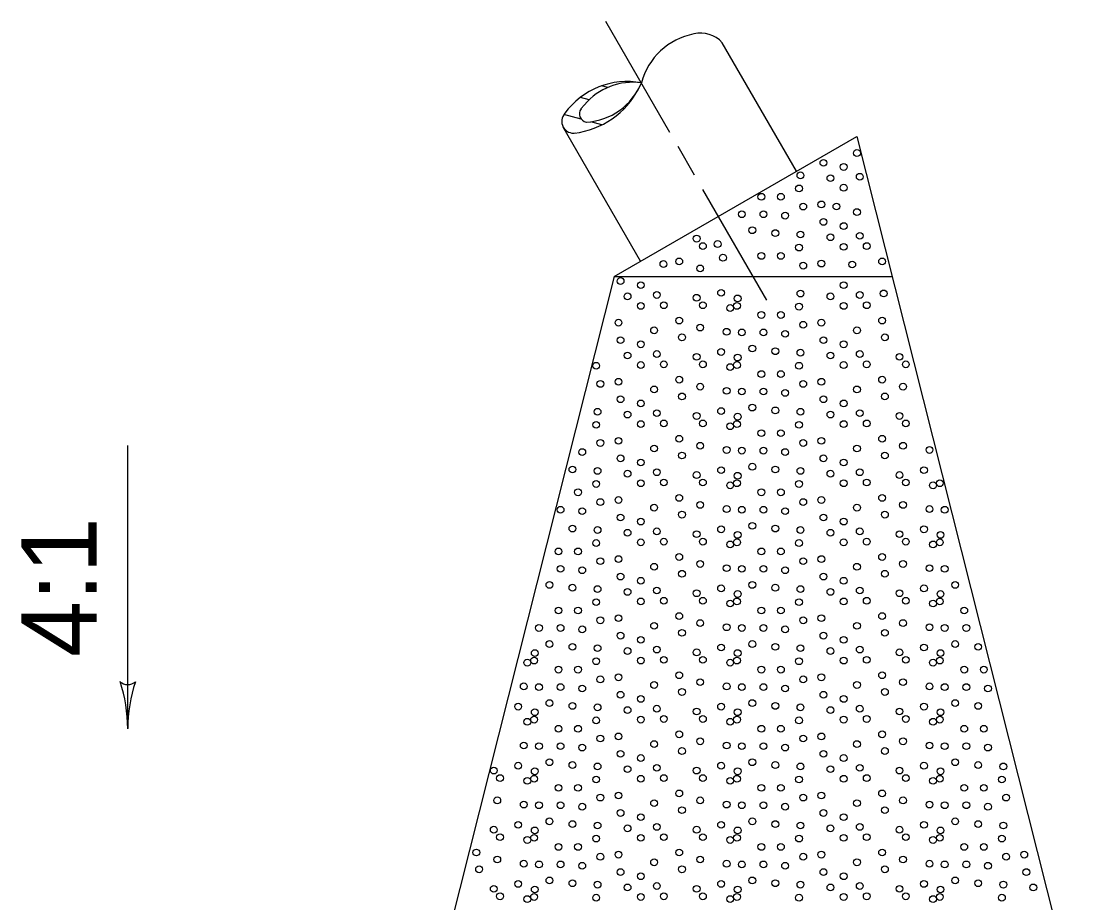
# Model space of a CAD drawing. Extents: x 997.6 to 1037, y 998.9 to 1023.2.
# Drawn here: x 1025.439 to 1028.293, y 1015.132 to 1017.477 of the extents above; entities that cross this region are included whole.
import ezdxf

# ---------------------------------------------------------------- set-up
doc = ezdxf.new("R2010")
doc.units = 0
doc.layers.add('Level 1', color=7, linetype='Continuous')

msp = doc.modelspace()

# ---------------------------------------------------------------- linework, layer by layer
at = {"layer": 'Level 1'}
for p, q in [((1027.165, 1017.1817), (1026.9943, 1017.4772)), ((1027.5018, 1017.0783), (1027.3045, 1017.4202)), ((1026.9995, 1017.3011), (1026.9831, 1017.3055)), ((1026.9505, 1017.2688), (1026.9269, 1017.2751)), ((1026.9378, 1017.2555), (1026.9284, 1017.2445)), ((1026.9289, 1017.2168), (1026.8827, 1017.2292)), ((1027.0426, 1017.2442), (1027.0378, 1017.2454)), ((1027.0868, 1016.8387), (1026.8808, 1017.1957)), ((1026.9843, 1017.2019), (1026.9548, 1017.2098)), ((1027.0167, 1016.7982), (1027.6623, 1017.1709)), ((1027.6623, 1017.1709), (1028.2928, 1014.6732)), ((1027.2305, 1017.0683), (1027.1868, 1017.1441)), ((1027.4231, 1016.7348), (1027.2526, 1017.0301)), ((1027.0167, 1016.7982), (1026.4803, 1014.6732)), ((1027.0167, 1016.7982), (1027.7563, 1016.7982)), ((1025.722, 1015.5946), (1025.722, 1016.3481))]:
    msp.add_line(p, q, dxfattribs=at)
for centre in [(1027.663, 1017.1269), (1027.5738, 1017.1008), (1027.5126, 1017.0674), (1027.6277, 1017.0898), (1027.5924, 1017.06), (1027.6704, 1017.0638), (1027.4086, 1017.0104), (1027.4606, 1017.0104), (1027.5088, 1017.0327), (1027.6277, 1017.0346), (1027.52, 1016.9844), (1027.5683, 1016.99), (1027.6084, 1016.9846), (1027.3566, 1016.964), (1027.4141, 1016.964), (1027.4717, 1016.9603), (1027.663, 1016.9696), (1027.5738, 1016.9435), (1027.6277, 1016.9324), (1027.2363, 1016.899), (1027.3844, 1016.9213), (1027.4457, 1016.9138), (1027.5126, 1016.9101), (1027.5924, 1016.9027), (1027.6704, 1016.9064), (1027.253, 1016.8791), (1027.2922, 1016.8846), (1027.5088, 1016.8753), (1027.6277, 1016.8773), (1027.689, 1016.8791), (1027.1899, 1016.8383), (1027.3064, 1016.8483), (1027.4086, 1016.8531), (1027.4606, 1016.8531), (1027.7299, 1016.8383), (1027.1478, 1016.8314), (1027.2456, 1016.8197), (1027.52, 1016.8271), (1027.5683, 1016.8327), (1027.6505, 1016.8301), (1027.0338, 1016.7862), (1027.0877, 1016.7751), (1027.3013, 1016.7547), (1027.5126, 1016.7528), (1027.6277, 1016.7751), (1027.7341, 1016.7532), (1027.0524, 1016.7453), (1027.1304, 1016.7491), (1027.2363, 1016.7417), (1027.3454, 1016.7398), (1027.5924, 1016.7453), (1027.6704, 1016.7491), (1027.0877, 1016.7199), (1027.149, 1016.7218), (1027.253, 1016.7218), (1027.3255, 1016.7143), (1027.3436, 1016.7199), (1027.4086, 1016.6958), (1027.4606, 1016.6958), (1027.5088, 1016.718), (1027.6277, 1016.7199), (1027.689, 1016.7218), (1027.0283, 1016.6753), (1027.1899, 1016.6809), (1027.52, 1016.6698), (1027.5683, 1016.6753), (1027.7299, 1016.6809), (1027.123, 1016.6549), (1027.2456, 1016.6623), (1027.3161, 1016.6512), (1027.3566, 1016.6493), (1027.4141, 1016.6493), (1027.4717, 1016.6456), (1027.663, 1016.6549), (1027.0338, 1016.6288), (1027.0877, 1016.6178), (1027.1973, 1016.6363), (1027.5738, 1016.6288), (1027.6277, 1016.6178), (1027.7373, 1016.6363), (1027.0524, 1016.588), (1027.1304, 1016.5918), (1027.2363, 1016.5843), (1027.3013, 1016.5973), (1027.3454, 1016.5824), (1027.3844, 1016.6066), (1027.4457, 1016.5992), (1027.5126, 1016.5954), (1027.5924, 1016.588), (1027.6704, 1016.5918), (1027.7763, 1016.5843), (1026.9688, 1016.5607), (1027.0877, 1016.5626), (1027.149, 1016.5644), (1027.253, 1016.5644), (1027.3255, 1016.557), (1027.3436, 1016.5626), (1027.5088, 1016.5607), (1027.6277, 1016.5626), (1027.689, 1016.5644), (1027.793, 1016.5644), (1027.4086, 1016.5384), (1027.4606, 1016.5384), (1026.98, 1016.5124), (1027.0283, 1016.518), (1027.123, 1016.4976), (1027.1899, 1016.5236), (1027.2456, 1016.505), (1027.52, 1016.5124), (1027.5683, 1016.518), (1027.663, 1016.4976), (1027.7299, 1016.5236), (1027.7856, 1016.505), (1027.0338, 1016.4715), (1027.1973, 1016.479), (1027.3161, 1016.4938), (1027.3566, 1016.492), (1027.4141, 1016.492), (1027.4717, 1016.4883), (1027.5738, 1016.4715), (1027.7373, 1016.479), (1027.0877, 1016.4604), (1027.3013, 1016.44), (1027.3844, 1016.4493), (1027.4457, 1016.4418), (1027.6277, 1016.4604), (1026.9726, 1016.4381), (1027.0524, 1016.4307), (1027.1304, 1016.4344), (1027.2363, 1016.427), (1027.3454, 1016.4251), (1027.5126, 1016.4381), (1027.5924, 1016.4307), (1027.6704, 1016.4344), (1027.7763, 1016.427), (1026.9688, 1016.4033), (1027.0877, 1016.4053), (1027.149, 1016.4071), (1027.253, 1016.4071), (1027.3255, 1016.3997), (1027.3436, 1016.4053), (1027.5088, 1016.4033), (1027.6277, 1016.4053), (1027.689, 1016.4071), (1027.793, 1016.4071), (1026.98, 1016.3551), (1027.0283, 1016.3607), (1027.1899, 1016.3663), (1027.4086, 1016.3811), (1027.4606, 1016.3811), (1027.52, 1016.3551), (1027.5683, 1016.3607), (1027.7299, 1016.3663), (1026.9317, 1016.3309), (1027.123, 1016.3403), (1027.2456, 1016.3477), (1027.3161, 1016.3365), (1027.3566, 1016.3347), (1027.4141, 1016.3347), (1027.4717, 1016.3309), (1027.663, 1016.3403), (1027.7856, 1016.3477), (1027.8561, 1016.3365), (1027.0338, 1016.3142), (1027.0877, 1016.3031), (1027.1973, 1016.3217), (1027.5738, 1016.3142), (1027.6277, 1016.3031), (1027.7373, 1016.3217), (1026.9057, 1016.2845), (1026.9726, 1016.2808), (1027.0524, 1016.2733), (1027.1304, 1016.2771), (1027.2363, 1016.2697), (1027.3013, 1016.2827), (1027.3454, 1016.2678), (1027.3844, 1016.2919), (1027.4457, 1016.2845), (1027.5126, 1016.2808), (1027.5924, 1016.2733), (1027.6704, 1016.2771), (1027.7763, 1016.2697), (1027.8413, 1016.2827), (1026.9688, 1016.246), (1027.0877, 1016.2479), (1027.149, 1016.2498), (1027.253, 1016.2498), (1027.3255, 1016.2423), (1027.3436, 1016.2479), (1027.5088, 1016.246), (1027.6277, 1016.2479), (1027.689, 1016.2498), (1027.793, 1016.2498), (1027.8655, 1016.2423), (1027.8836, 1016.2479), (1026.9206, 1016.2238), (1027.4086, 1016.2238), (1027.4606, 1016.2238), (1026.98, 1016.1978), (1027.0283, 1016.2033), (1027.123, 1016.1829), (1027.1899, 1016.2089), (1027.2456, 1016.1903), (1027.52, 1016.1978), (1027.5683, 1016.2033), (1027.663, 1016.1829), (1027.7299, 1016.2089), (1027.7856, 1016.1903), (1026.8741, 1016.1773), (1026.9317, 1016.1736), (1027.0338, 1016.1568), (1027.1973, 1016.1643), (1027.3161, 1016.1792), (1027.3566, 1016.1773), (1027.4141, 1016.1773), (1027.4717, 1016.1736), (1027.5738, 1016.1568), (1027.7373, 1016.1643), (1027.8561, 1016.1792), (1027.8966, 1016.1773), (1026.9057, 1016.1272), (1027.0877, 1016.1458), (1027.3013, 1016.1253), (1027.3844, 1016.1346), (1027.4457, 1016.1272), (1027.6277, 1016.1458), (1027.8413, 1016.1253), (1026.9726, 1016.1234), (1027.0524, 1016.116), (1027.1304, 1016.1198), (1027.2363, 1016.1123), (1027.3454, 1016.1104), (1027.5126, 1016.1234), (1027.5924, 1016.116), (1027.6704, 1016.1198), (1027.7763, 1016.1123), (1027.8854, 1016.1104), (1026.9688, 1016.0887), (1027.0877, 1016.0906), (1027.149, 1016.0924), (1027.253, 1016.0924), (1027.3255, 1016.085), (1027.3436, 1016.0906), (1027.5088, 1016.0887), (1027.6277, 1016.0906), (1027.689, 1016.0924), (1027.793, 1016.0924), (1027.8655, 1016.085), (1027.8836, 1016.0906), (1026.8686, 1016.0664), (1026.9206, 1016.0664), (1026.98, 1016.0404), (1027.0283, 1016.046), (1027.1899, 1016.0516), (1027.4086, 1016.0664), (1027.4606, 1016.0664), (1027.52, 1016.0404), (1027.5683, 1016.046), (1027.7299, 1016.0516), (1026.8741, 1016.02), (1026.9317, 1016.0163), (1027.123, 1016.0256), (1027.2456, 1016.033), (1027.3161, 1016.0218), (1027.3566, 1016.02), (1027.4141, 1016.02), (1027.4717, 1016.0163), (1027.663, 1016.0256), (1027.7856, 1016.033), (1027.8561, 1016.0218), (1027.8966, 1016.02), (1027.0338, 1015.9995), (1027.0877, 1015.9884), (1027.1973, 1016.007), (1027.5738, 1015.9995), (1027.6277, 1015.9884), (1027.7373, 1016.007), (1026.8444, 1015.9773), (1026.9057, 1015.9698), (1026.9726, 1015.9661), (1027.0524, 1015.9587), (1027.1304, 1015.9624), (1027.2363, 1015.955), (1027.3013, 1015.968), (1027.3844, 1015.9773), (1027.4457, 1015.9698), (1027.5126, 1015.9661), (1027.5924, 1015.9587), (1027.6704, 1015.9624), (1027.7763, 1015.955), (1027.8413, 1015.968), (1027.9244, 1015.9773), (1026.9688, 1015.9313), (1027.0877, 1015.9333), (1027.149, 1015.9351), (1027.253, 1015.9351), (1027.3255, 1015.9277), (1027.3436, 1015.9333), (1027.3454, 1015.9531), (1027.5088, 1015.9313), (1027.6277, 1015.9333), (1027.689, 1015.9351), (1027.793, 1015.9351), (1027.8655, 1015.9277), (1027.8836, 1015.9333), (1027.8854, 1015.9531), (1026.8686, 1015.9091), (1026.9206, 1015.9091), (1027.4086, 1015.9091), (1027.4606, 1015.9091), (1027.9486, 1015.9091), (1026.98, 1015.8831), (1027.0283, 1015.8887), (1027.123, 1015.8683), (1027.1899, 1015.8943), (1027.2456, 1015.8757), (1027.52, 1015.8831), (1027.5683, 1015.8887), (1027.663, 1015.8683), (1027.7299, 1015.8943), (1027.7856, 1015.8757), (1026.8166, 1015.8627), (1026.8741, 1015.8627), (1026.9317, 1015.8589), (1027.0338, 1015.8422), (1027.1973, 1015.8497), (1027.3161, 1015.8645), (1027.3566, 1015.8627), (1027.4141, 1015.8627), (1027.4717, 1015.8589), (1027.5738, 1015.8422), (1027.7373, 1015.8497), (1027.8561, 1015.8645), (1027.8966, 1015.8627), (1027.9541, 1015.8627), (1026.8444, 1015.8199), (1026.9057, 1015.8125), (1027.0877, 1015.8311), (1027.3844, 1015.8199), (1027.4457, 1015.8125), (1027.6277, 1015.8311), (1027.9244, 1015.8199), (1027.9857, 1015.8125), (1026.8054, 1015.7958), (1026.9726, 1015.8088), (1027.0524, 1015.8013), (1027.1304, 1015.8051), (1027.2363, 1015.7977), (1027.3013, 1015.8107), (1027.3454, 1015.7958), (1027.5126, 1015.8088), (1027.5924, 1015.8013), (1027.6704, 1015.8051), (1027.7763, 1015.7977), (1027.8413, 1015.8107), (1027.8854, 1015.7958), (1026.7855, 1015.7703), (1026.8036, 1015.7759), (1026.9688, 1015.774), (1027.0877, 1015.7759), (1027.149, 1015.7778), (1027.253, 1015.7778), (1027.3255, 1015.7703), (1027.3436, 1015.7759), (1027.5088, 1015.774), (1027.6277, 1015.7759), (1027.689, 1015.7778), (1027.793, 1015.7778), (1027.8655, 1015.7703), (1027.8836, 1015.7759), (1026.8686, 1015.7518), (1026.9206, 1015.7518), (1026.98, 1015.7258), (1027.0283, 1015.7313), (1027.1899, 1015.7369), (1027.4086, 1015.7518), (1027.4606, 1015.7518), (1027.52, 1015.7258), (1027.5683, 1015.7313), (1027.7299, 1015.7369), (1027.9486, 1015.7518), (1028.0006, 1015.7518), (1026.7761, 1015.7072), (1026.8166, 1015.7053), (1026.8741, 1015.7053), (1026.9317, 1015.7016), (1027.123, 1015.7109), (1027.2456, 1015.7183), (1027.3161, 1015.7072), (1027.3566, 1015.7053), (1027.4141, 1015.7053), (1027.4717, 1015.7016), (1027.663, 1015.7109), (1027.7856, 1015.7183), (1027.8561, 1015.7072), (1027.8966, 1015.7053), (1027.9541, 1015.7053), (1028.0117, 1015.7016), (1027.0338, 1015.6848), (1027.0877, 1015.6738), (1027.1973, 1015.6923), (1027.5738, 1015.6848), (1027.6277, 1015.6738), (1027.7373, 1015.6923), (1026.7613, 1015.6533), (1026.8444, 1015.6626), (1026.9057, 1015.6552), (1026.9726, 1015.6514), (1027.0524, 1015.644), (1027.1304, 1015.6478), (1027.2363, 1015.6403), (1027.3013, 1015.6533), (1027.3844, 1015.6626), (1027.4457, 1015.6552), (1027.5126, 1015.6514), (1027.5924, 1015.644), (1027.6704, 1015.6478), (1027.7763, 1015.6403), (1027.8413, 1015.6533), (1027.9244, 1015.6626), (1027.9857, 1015.6552), (1026.7855, 1015.613), (1026.8036, 1015.6186), (1026.8054, 1015.6384), (1026.9688, 1015.6167), (1027.0877, 1015.6186), (1027.149, 1015.6204), (1027.253, 1015.6204), (1027.3255, 1015.613), (1027.3436, 1015.6186), (1027.3454, 1015.6384), (1027.5088, 1015.6167), (1027.6277, 1015.6186), (1027.689, 1015.6204), (1027.793, 1015.6204), (1027.8655, 1015.613), (1027.8836, 1015.6186), (1027.8854, 1015.6384), (1026.8686, 1015.5944), (1026.9206, 1015.5944), (1027.4086, 1015.5944), (1027.4606, 1015.5944), (1027.9486, 1015.5944), (1028.0006, 1015.5944), (1026.98, 1015.5684), (1027.0283, 1015.574), (1027.1899, 1015.5796), (1027.2456, 1015.561), (1027.52, 1015.5684), (1027.5683, 1015.574), (1027.7299, 1015.5796), (1027.7856, 1015.561), (1026.7761, 1015.5498), (1026.8166, 1015.548), (1026.8741, 1015.548), (1026.9317, 1015.5443), (1027.0338, 1015.5275), (1027.123, 1015.5536), (1027.1973, 1015.535), (1027.3161, 1015.5498), (1027.3566, 1015.548), (1027.4141, 1015.548), (1027.4717, 1015.5443), (1027.5738, 1015.5275), (1027.663, 1015.5536), (1027.7373, 1015.535), (1027.8561, 1015.5498), (1027.8966, 1015.548), (1027.9541, 1015.548), (1028.0117, 1015.5443), (1026.8444, 1015.5053), (1026.9057, 1015.4978), (1027.0877, 1015.5164), (1027.3844, 1015.5053), (1027.4457, 1015.4978), (1027.6277, 1015.5164), (1027.9244, 1015.5053), (1027.9857, 1015.4978), (1026.6963, 1015.483), (1026.7613, 1015.496), (1026.8054, 1015.4811), (1026.9726, 1015.4941), (1027.0524, 1015.4867), (1027.1304, 1015.4904), (1027.2363, 1015.483), (1027.3013, 1015.496), (1027.3454, 1015.4811), (1027.5126, 1015.4941), (1027.5924, 1015.4867), (1027.6704, 1015.4904), (1027.7763, 1015.483), (1027.8413, 1015.496), (1027.8854, 1015.4811), (1028.0526, 1015.4941), (1026.713, 1015.4631), (1026.7855, 1015.4557), (1026.8036, 1015.4613), (1026.9688, 1015.4593), (1027.0877, 1015.4613), (1027.149, 1015.4631), (1027.253, 1015.4631), (1027.3255, 1015.4557), (1027.3436, 1015.4613), (1027.5088, 1015.4593), (1027.6277, 1015.4613), (1027.689, 1015.4631), (1027.793, 1015.4631), (1027.8655, 1015.4557), (1027.8836, 1015.4613), (1028.0488, 1015.4593), (1026.8686, 1015.4371), (1026.9206, 1015.4371), (1027.0283, 1015.4167), (1027.1899, 1015.4223), (1027.4086, 1015.4371), (1027.4606, 1015.4371), (1027.5683, 1015.4167), (1027.7299, 1015.4223), (1027.9486, 1015.4371), (1028.0006, 1015.4371), (1026.7056, 1015.4037), (1026.7761, 1015.3925), (1026.8166, 1015.3907), (1026.8741, 1015.3907), (1026.9317, 1015.3869), (1026.98, 1015.4111), (1027.123, 1015.3963), (1027.2456, 1015.4037), (1027.3161, 1015.3925), (1027.3566, 1015.3907), (1027.4141, 1015.3907), (1027.4717, 1015.3869), (1027.52, 1015.4111), (1027.663, 1015.3963), (1027.7856, 1015.4037), (1027.8561, 1015.3925), (1027.8966, 1015.3907), (1027.9541, 1015.3907), (1028.0117, 1015.3869), (1028.06, 1015.4111), (1027.0338, 1015.3702), (1027.0877, 1015.3591), (1027.1973, 1015.3777), (1027.5738, 1015.3702), (1027.6277, 1015.3591), (1027.7373, 1015.3777), (1026.6963, 1015.3257), (1026.7613, 1015.3387), (1026.8444, 1015.3479), (1026.9057, 1015.3405), (1026.9726, 1015.3368), (1027.0524, 1015.3293), (1027.1304, 1015.3331), (1027.2363, 1015.3257), (1027.3013, 1015.3387), (1027.3844, 1015.3479), (1027.4457, 1015.3405), (1027.5126, 1015.3368), (1027.5924, 1015.3293), (1027.6704, 1015.3331), (1027.7763, 1015.3257), (1027.8413, 1015.3387), (1027.9244, 1015.3479), (1027.9857, 1015.3405), (1028.0526, 1015.3368), (1026.713, 1015.3058), (1026.7855, 1015.2983), (1026.8036, 1015.3039), (1026.8054, 1015.3238), (1026.9688, 1015.302), (1027.0877, 1015.3039), (1027.149, 1015.3058), (1027.253, 1015.3058), (1027.3255, 1015.2983), (1027.3436, 1015.3039), (1027.3454, 1015.3238), (1027.5088, 1015.302), (1027.6277, 1015.3039), (1027.689, 1015.3058), (1027.793, 1015.3058), (1027.8655, 1015.2983), (1027.8836, 1015.3039), (1027.8854, 1015.3238), (1028.0488, 1015.302), (1026.8686, 1015.2798), (1026.9206, 1015.2798), (1027.4086, 1015.2798), (1027.4606, 1015.2798), (1027.9486, 1015.2798), (1028.0006, 1015.2798), (1026.6499, 1015.2649), (1026.7056, 1015.2463), (1026.98, 1015.2538), (1027.0283, 1015.2593), (1027.1899, 1015.2649), (1027.2456, 1015.2463), (1027.52, 1015.2538), (1027.5683, 1015.2593), (1027.7299, 1015.2649), (1027.7856, 1015.2463), (1028.06, 1015.2538), (1028.1083, 1015.2593), (1026.6573, 1015.2203), (1026.7761, 1015.2352), (1026.8166, 1015.2333), (1026.8741, 1015.2333), (1026.9317, 1015.2296), (1027.0338, 1015.2128), (1027.123, 1015.2389), (1027.1973, 1015.2203), (1027.3161, 1015.2352), (1027.3566, 1015.2333), (1027.4141, 1015.2333), (1027.4717, 1015.2296), (1027.5738, 1015.2128), (1027.663, 1015.2389), (1027.7373, 1015.2203), (1027.8561, 1015.2352), (1027.8966, 1015.2333), (1027.9541, 1015.2333), (1028.0117, 1015.2296), (1028.1138, 1015.2128), (1026.8444, 1015.1906), (1026.9057, 1015.1832), (1027.0877, 1015.2018), (1027.3844, 1015.1906), (1027.4457, 1015.1832), (1027.6277, 1015.2018), (1027.9244, 1015.1906), (1027.9857, 1015.1832), (1026.6963, 1015.1683), (1026.7613, 1015.1813), (1026.8054, 1015.1664), (1026.9726, 1015.1794), (1027.0524, 1015.172), (1027.1304, 1015.1758), (1027.2363, 1015.1683), (1027.3013, 1015.1813), (1027.3454, 1015.1664), (1027.5126, 1015.1794), (1027.5924, 1015.172), (1027.6704, 1015.1758), (1027.7763, 1015.1683), (1027.8413, 1015.1813), (1027.8854, 1015.1664), (1028.0526, 1015.1794), (1028.1324, 1015.172), (1026.713, 1015.1484), (1026.7855, 1015.141), (1026.8036, 1015.1466), (1026.9688, 1015.1447), (1027.0877, 1015.1466), (1027.149, 1015.1484), (1027.253, 1015.1484), (1027.3255, 1015.141), (1027.3436, 1015.1466), (1027.5088, 1015.1447), (1027.6277, 1015.1466), (1027.689, 1015.1484), (1027.793, 1015.1484), (1027.8655, 1015.141), (1027.8836, 1015.1466), (1028.0488, 1015.1447)]:
    msp.add_circle(centre, 0.00903, dxfattribs=at)
for centre, radius, start, end in [((1027.2623, 1017.268), 0.179, 100.6824, 165.2049), ((1027.2475, 1017.3708), 0.0754, 41.3159, 104.1046), ((1027.0515, 1017.112), 0.2052, 79.3907, 143.9517), ((1027.0667, 1017.1463), 0.169, 82.3345, 139.7323), ((1026.9329, 1017.3779), 0.169, 273.335, 337.6617), ((1026.8848, 1017.4005), 0.2221, 276.7107, 332.7469), ((1026.9086, 1017.2113), 0.0315, 137.1355, 280.399), ((1026.9465, 1017.2313), 0.0223, 143.7377, 259.9557), ((1025.722, 1015.7432), 0.0313, 228.7746, 310.8913), ((1025.3311, 1015.5946), 0.3909, 0, 18.6688), ((1026.1129, 1015.5946), 0.3909, 161.3472, 179.9939), ((1025.3311, 1015.5946), 0.3909, 359.9878, 0)]:
    msp.add_arc(centre, radius, start, end, dxfattribs=at)

# ---------------------------------------------------------------- texts
msp.add_text('4:1', height=0.2, rotation=90, dxfattribs=at).set_placement((1025.6391, 1015.7853))

doc.saveas('drawing.dxf')
